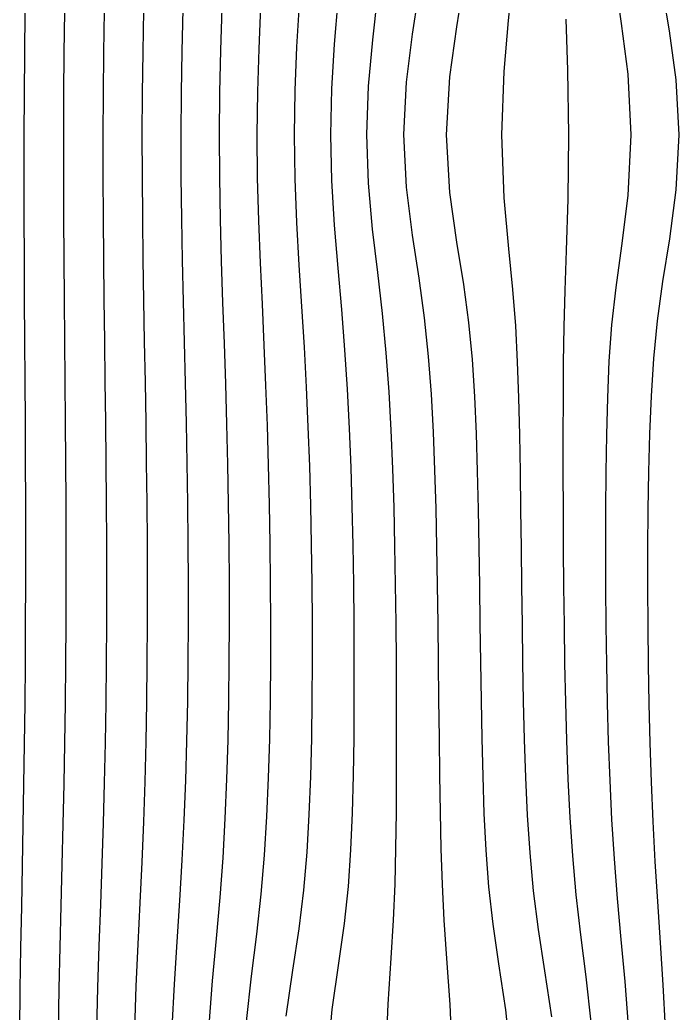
# Model space of a CAD drawing. Header units: metres. Extents: x -287 to 275, y -246 to 245.
# Drawn here: x -286.8 to -205.5, y -122.9 to -0.4 of the extents above; entities that cross this region are included whole.
import ezdxf

# ---------------------------------------------------------------- set-up
doc = ezdxf.new("R2010")
doc.units = ezdxf.units.M

msp = doc.modelspace()

# ---------------------------------------------------------------- linework, layer by layer
for p, q in [((-232.89157, -1.247284, -687.7581), (-232.05515, 3.959625, -689.20435)), ((-226.49655, -0.466126, -686.58203), (-226.00128, 4.565704, -688.5959)), ((-212.56427, -0.834717, -687.12036), (-213.2998, 4.285736, -688.8676)), ((-243.26956, -2.846191, -690.1587), (-242.64523, 2.502533, -690.6627)), ((-238.36154, -2.132751, -689.0885), (-237.55872, 3.194061, -689.9712)), ((-206.67053, -1.733002, -688.4577), (-207.53119, 3.550842, -689.5968)), ((-257.29288, -3.933807, -691.77747), (-257.0699, 1.279419, -691.8787)), ((-252.61313, -3.696899, -691.4284), (-252.29816, 1.566345, -691.59534)), ((-247.96115, -3.351654, -690.9148), (-247.51306, 1.962952, -691.2011)), ((-286.2022, -4.48114, -692.52673), (-286.1547, 0.578613, -692.53876)), ((-281.31213, -4.435486, -692.47327), (-281.25458, 0.636993, -692.48895)), ((-276.443, -4.379974, -692.4041), (-276.37158, 0.708832, -692.4252)), ((-271.60004, -4.310425, -692.3127), (-271.50903, 0.799347, -692.342)), ((-266.78955, -4.220428, -692.1892), (-266.67017, 0.916199, -692.2317)), ((-262.01846, -4.100128, -692.01874), (-261.8574, 1.070648, -692.0829)), ((-227.05661, -6.747772, -684.3046), (-226.49655, -0.466126, -686.58203)), ((-219.17474, -6.580475, -683.78754), (-219.39297, -0.276489, -686.29126)), ((-211.76758, -7.067322, -685.2284), (-212.56427, -0.834717, -687.12036)), ((-239.09616, -8.067566, -688.27954), (-238.36154, -2.132751, -689.0885)), ((-233.75018, -7.400299, -686.27246), (-232.89157, -1.247284, -687.7581)), ((-205.83643, -7.784027, -687.3547), (-206.67053, -1.733002, -688.4577)), ((-248.30618, -8.873779, -690.6932), (-247.96115, -3.351654, -690.9148)), ((-243.78723, -8.55423, -689.73956), (-243.26956, -2.846191, -690.1587)), ((-286.23743, -9.546722, -692.51746), (-286.2022, -4.48114, -692.52673)), ((-281.35364, -9.516357, -692.4616), (-281.31213, -4.435486, -692.47327)), ((-276.49338, -9.481049, -692.38873), (-276.443, -4.379974, -692.4041)), ((-271.66336, -9.438507, -692.2917), (-271.60004, -4.310425, -692.3127)), ((-266.87216, -9.385223, -692.1592), (-266.78955, -4.220428, -692.1892)), ((-262.1305, -9.315399, -691.9733), (-262.01846, -4.100128, -692.01874)), ((-257.4507, -9.219391, -691.70496), (-257.29288, -3.933807, -691.77747)), ((-252.84354, -9.081207, -691.3053), (-252.61313, -3.696899, -691.4284)), ((-227.3302, -14.541992, -683.1777), (-227.05661, -6.747772, -684.3046)), ((-219.0615, -14.548035, -682.52704), (-219.17474, -6.580475, -683.78754)), ((-211.38226, -14.555908, -684.3214), (-211.76758, -7.067322, -685.2284)), ((-243.99445, -14.535706, -689.56854), (-243.78723, -8.55423, -689.73956)), ((-239.4079, -14.535736, -687.93195), (-239.09616, -8.067566, -688.27954)), ((-234.14322, -14.537842, -685.5858), (-233.75018, -7.400299, -686.27246)), ((-205.4625, -14.565369, -686.86475), (-205.83643, -7.784027, -687.3547)), ((-286.25873, -14.614807, -692.5114), (-286.23743, -9.546722, -692.51746)), ((-281.3767, -14.600983, -692.45447), (-281.35364, -9.516357, -692.4616)), ((-276.51904, -14.587921, -692.3802), (-276.49338, -9.481049, -692.38873)), ((-271.69287, -14.575867, -692.28094), (-271.66336, -9.438507, -692.2917)), ((-266.9077, -14.565033, -692.1451), (-266.87216, -9.385223, -692.1592)), ((-262.1758, -14.555634, -691.9535), (-262.1305, -9.315399, -691.9733)), ((-257.51212, -14.547821, -691.6749), (-257.4507, -9.219391, -691.70496)), ((-252.93182, -14.541809, -691.2559), (-252.84354, -9.081207, -691.3053)), ((-248.43967, -14.53775, -690.6048), (-248.30618, -8.873779, -690.6932)), ((-286.26575, -19.681671, -692.50854), (-286.25873, -14.614807, -692.5114)), ((-281.38065, -19.684143, -692.452), (-281.3767, -14.600983, -692.45447)), ((-276.51865, -19.693115, -692.3786), (-276.51904, -14.587921, -692.3802)), ((-271.68643, -19.711273, -692.281), (-271.69287, -14.575867, -692.28094)), ((-266.89258, -19.742615, -692.148), (-266.9077, -14.565033, -692.1451)), ((-262.14783, -19.793396, -691.96173), (-262.1758, -14.555634, -691.9535)), ((-257.46463, -19.873596, -691.69293), (-257.51212, -14.547821, -691.6749)), ((-252.8537, -19.999634, -691.293), (-252.93182, -14.541809, -691.2559)), ((-248.31235, -20.198792, -690.68066), (-248.43967, -14.53775, -690.6048)), ((-243.78925, -20.514221, -689.727), (-243.99445, -14.535706, -689.56854)), ((-239.09402, -21.000946, -688.26697), (-239.4079, -14.535736, -687.93195)), ((-233.74387, -21.672485, -686.26), (-234.14322, -14.537842, -685.5858)), ((-227.04633, -22.333374, -684.29236), (-227.3302, -14.541992, -683.1777)), ((-219.16074, -22.51297, -683.7756), (-219.0615, -14.548035, -682.52704)), ((-211.75012, -22.042023, -685.2168), (-211.38226, -14.555908, -684.3214)), ((-205.81592, -21.344482, -687.3435), (-205.4625, -14.565369, -686.86475)), ((-286.2594, -24.743622, -692.50867), (-286.26575, -19.681671, -692.50854)), ((-281.36667, -24.76062, -692.454), (-281.38065, -19.684143, -692.452)), ((-276.49402, -24.789001, -692.3836), (-276.51865, -19.693115, -692.3786)), ((-271.64667, -24.833405, -692.2911), (-271.68643, -19.711273, -692.281)), ((-266.83084, -24.900696, -692.1666), (-266.89258, -19.742615, -692.148)), ((-262.0536, -25.00122, -691.99524), (-262.14783, -19.793396, -691.96173)), ((-257.32104, -25.151154, -691.75323), (-257.46463, -19.873596, -691.69293)), ((-252.63373, -25.375427, -691.40356), (-252.8537, -19.999634, -691.293)), ((-247.97363, -25.712067, -690.8895), (-248.31235, -20.198792, -690.68066)), ((-243.27368, -26.213226, -690.13324), (-243.78925, -20.514221, -689.727)), ((-238.35715, -26.926758, -689.063), (-239.09402, -21.000946, -688.26697)), ((-232.87878, -27.81668, -687.73285), (-233.74387, -21.672485, -686.26)), ((-212.52893, -28.267242, -687.09686), (-211.75012, -22.042023, -685.2168)), ((-206.62903, -27.388824, -688.4351), (-205.81592, -21.344482, -687.3435)), ((-226.47571, -28.606537, -686.5572), (-227.04633, -22.333374, -684.29236)), ((-219.36456, -28.80896, -686.267), (-219.16074, -22.51297, -683.7756)), ((-286.2417, -29.797333, -692.5112), (-286.2594, -24.743622, -692.50867)), ((-281.33774, -29.825775, -692.4596), (-281.36667, -24.76062, -692.454)), ((-276.4495, -29.869171, -692.3939), (-276.49402, -24.789001, -692.3836)), ((-271.58026, -29.933136, -692.309), (-271.64667, -24.833405, -692.2911)), ((-266.73334, -30.026001, -692.19714), (-266.83084, -24.900696, -692.1666)), ((-261.9112, -30.159485, -692.0469), (-262.0536, -25.00122, -691.99524)), ((-257.1131, -30.35083, -691.8415), (-257.32104, -25.151154, -691.75323)), ((-252.32974, -30.624268, -691.5572), (-252.63373, -25.375427, -691.40356)), ((-247.53226, -31.011719, -691.1623), (-247.97363, -25.712067, -690.8895)), ((-242.65155, -31.546692, -690.6236), (-243.27368, -26.213226, -690.13324)), ((-237.55197, -32.23828, -689.93207), (-238.35715, -26.926758, -689.063)), ((-232.03555, -33.008606, -689.1656), (-232.87878, -27.81668, -687.73285)), ((-207.46774, -32.661377, -689.5623), (-206.62903, -27.388824, -688.4351)), ((-225.9693, -33.623993, -688.55774), (-226.47571, -28.606537, -686.5572)), ((-219.538, -33.775696, -688.41705), (-219.36456, -28.80896, -686.267)), ((-213.2457, -33.375183, -688.83167), (-212.52893, -28.267242, -687.09686)), ((-286.21558, -34.840424, -692.5156), (-286.2417, -29.797333, -692.5112)), ((-281.29797, -34.876465, -692.46765), (-281.33774, -29.825775, -692.4596)), ((-276.3911, -34.92935, -692.4078), (-276.4495, -29.869171, -692.3939)), ((-271.4963, -35.004974, -692.332), (-271.58026, -29.933136, -692.309)), ((-266.6141, -35.11145, -692.23456), (-266.73334, -30.026001, -692.19714)), ((-261.74307, -35.259735, -692.10785), (-261.9112, -30.159485, -692.0469)), ((-256.87744, -35.464355, -691.9414), (-257.1131, -30.35083, -691.8415)), ((-252.00256, -35.743256, -691.7221), (-252.32974, -30.624268, -691.5572)), ((-247.08759, -36.115387, -691.4361), (-247.53226, -31.011719, -691.1623)), ((-242.07568, -36.591553, -691.07544), (-242.65155, -31.546692, -690.6236)), ((-236.87958, -37.153442, -690.65405), (-237.55197, -32.23828, -689.93207)), ((-231.4036, -37.720947, -690.23206), (-232.03555, -33.008606, -689.1656)), ((-208.12473, -37.492004, -690.44965), (-207.46774, -32.661377, -689.5623)), ((-225.6182, -38.13861, -689.92584), (-225.9693, -33.623993, -688.55774)), ((-219.6496, -38.241364, -689.859), (-219.538, -33.775696, -688.41705)), ((-213.75058, -37.98587, -690.0637), (-213.2457, -33.375183, -688.83167)), ((-286.18445, -39.8714, -692.52094), (-286.21558, -34.840424, -692.5156)), ((-281.25214, -39.91092, -692.4769), (-281.29797, -34.876465, -692.46765)), ((-276.32553, -39.96759, -692.4232), (-276.3911, -34.92935, -692.4078)), ((-271.4044, -40.046967, -692.3568), (-271.4963, -35.004974, -692.332)), ((-266.48712, -40.156036, -692.27405), (-266.6141, -35.11145, -692.23456)), ((-261.56985, -40.30365, -692.1701), (-261.74307, -35.259735, -692.10785)), ((-256.64432, -40.50009, -692.03925), (-256.87744, -35.464355, -691.9414)), ((-251.69516, -40.756073, -691.8755), (-252.00256, -35.743256, -691.7221)), ((-246.69598, -41.078888, -691.67487), (-247.08759, -36.115387, -691.4361)), ((-241.60696, -41.465057, -691.43964), (-242.07568, -36.591553, -691.07544)), ((-236.3786, -41.88745, -691.1862), (-236.87958, -37.153442, -690.65405)), ((-230.9708, -42.283417, -690.9523), (-231.4036, -37.720947, -690.23206)), ((-214.07431, -42.475616, -690.8674), (-213.75058, -37.98587, -690.0637)), ((-208.58401, -42.153168, -691.07635), (-208.12473, -37.492004, -690.44965)), ((-225.38916, -42.55951, -690.79376), (-225.6182, -38.13861, -689.92584)), ((-219.71323, -42.630585, -690.76135), (-219.6496, -38.241364, -689.859)), ((-286.15186, -44.8898, -692.52625), (-286.18445, -39.8714, -692.52094)), ((-281.2049, -44.928772, -692.4862), (-281.25214, -39.91092, -692.4769)), ((-276.25916, -44.98404, -692.4384), (-276.32553, -39.96759, -692.4232)), ((-271.3131, -45.060303, -692.381), (-271.4044, -40.046967, -692.3568)), ((-266.36395, -45.163177, -692.3115), (-266.48712, -40.156036, -692.27405)), ((-261.40674, -45.29895, -692.22754), (-261.56985, -40.30365, -692.1701)), ((-256.43295, -45.47409, -692.1263), (-256.64432, -40.50009, -692.03925)), ((-251.42926, -45.69345, -692.00586), (-251.69516, -40.756073, -691.8755)), ((-246.37604, -45.957275, -691.8666), (-246.69598, -41.078888, -691.67487)), ((-241.24823, -46.256042, -691.71344), (-241.60696, -41.465057, -691.43964)), ((-236.02039, -46.564606, -691.5592), (-236.3786, -41.88745, -691.1862)), ((-230.67874, -46.839325, -691.4257), (-230.9708, -42.283417, -690.9523)), ((-225.23724, -47.025574, -691.3401), (-225.38916, -42.55951, -690.79376)), ((-219.74551, -47.078705, -691.3244), (-219.71323, -42.630585, -690.76135)), ((-214.27548, -46.987823, -691.3836), (-214.07431, -42.475616, -690.8674)), ((-208.89056, -46.782104, -691.5026), (-208.58401, -42.153168, -691.07635)), ((-286.12115, -49.896088, -692.5308), (-286.15186, -44.8898, -692.52625)), ((-281.16058, -49.93091, -692.4943), (-281.2049, -44.928772, -692.4862)), ((-276.19736, -49.980347, -692.4518), (-276.25916, -44.98404, -692.4384)), ((-271.22928, -50.048065, -692.4021), (-271.3131, -45.060303, -692.381)), ((-266.2529, -50.138367, -692.344), (-266.36395, -45.163177, -692.3115)), ((-261.2632, -50.255463, -692.27625), (-261.40674, -45.29895, -692.22754)), ((-256.25272, -50.402924, -692.1981), (-256.43295, -45.47409, -692.1263)), ((-251.21115, -50.58203, -692.1095), (-251.42926, -45.69345, -692.00586)), ((-246.12527, -50.789764, -692.0123), (-246.37604, -45.957275, -691.8666)), ((-240.98068, -51.015747, -691.9113), (-241.24823, -46.256042, -691.71344)), ((-235.76566, -51.240173, -691.8152), (-236.02039, -46.564606, -691.5592)), ((-230.47781, -51.434082, -691.7364), (-230.67874, -46.839325, -691.4257)), ((-225.1311, -51.565277, -691.6884), (-225.23724, -47.025574, -691.3401)), ((-219.75711, -51.609283, -691.6815), (-219.74551, -47.078705, -691.3244)), ((-214.39758, -51.559875, -691.7178), (-214.27548, -46.987823, -691.3836)), ((-209.09024, -51.431885, -691.7902), (-208.89056, -46.782104, -691.5026)), ((-286.09534, -54.891266, -692.5339), (-286.12115, -49.896088, -692.5308)), ((-281.12292, -54.918945, -692.50024), (-281.16058, -49.93091, -692.4943)), ((-276.14462, -54.958862, -692.4619), (-276.19736, -49.980347, -692.4518)), ((-271.15793, -55.014038, -692.41846), (-271.22928, -50.048065, -692.4021)), ((-266.15927, -55.087616, -692.3693), (-266.2529, -50.138367, -692.344)), ((-261.1441, -55.182343, -692.3141), (-261.2632, -50.255463, -692.27625)), ((-256.10645, -55.30005, -692.253), (-256.25272, -50.402924, -692.1981)), ((-251.03897, -55.44046, -692.1869), (-251.21115, -50.58203, -692.1095)), ((-245.93356, -55.59961, -692.11786), (-246.12527, -50.789764, -692.0123)), ((-240.78271, -55.768646, -692.0497), (-240.98068, -51.015747, -691.9113)), ((-235.58221, -55.933075, -691.9881), (-235.76566, -51.240173, -691.8152)), ((-230.33453, -56.074005, -691.9402), (-230.47781, -51.434082, -691.7364)), ((-209.21616, -56.116882, -691.984), (-209.09024, -51.431885, -691.7902)), ((-225.05139, -56.171936, -691.91296), (-225.1311, -51.565277, -691.6884)), ((-219.75388, -56.212524, -691.9113), (-219.75711, -51.609283, -691.6815)), ((-214.46762, -56.19171, -691.9362), (-214.39758, -51.559875, -691.7178)), ((-286.07693, -59.876953, -692.53467), (-286.09534, -54.891266, -692.5339)), ((-281.09485, -59.894928, -692.50305), (-281.12292, -54.918945, -692.50024)), ((-276.1043, -59.922546, -692.46783), (-276.14462, -54.958862, -692.4619)), ((-271.10257, -59.96219, -692.4289), (-271.15793, -55.014038, -692.41846)), ((-266.08624, -60.016235, -692.38617), (-266.15927, -55.087616, -692.3693)), ((-261.0514, -60.086853, -692.33997), (-261.1441, -55.182343, -692.3141)), ((-255.9935, -60.174957, -692.29083), (-256.10645, -55.30005, -692.253)), ((-250.90771, -60.279938, -692.24), (-251.03897, -55.44046, -692.1869)), ((-245.78967, -60.398468, -692.1894), (-245.93356, -55.59961, -692.11786)), ((-240.6362, -60.523834, -692.1419), (-240.78271, -55.768646, -692.0497)), ((-235.44727, -60.645905, -692.1013), (-235.58221, -55.933075, -691.9881)), ((-230.2273, -60.75232, -692.0717), (-230.33453, -56.074005, -691.9402)), ((-224.98615, -60.83069, -692.0568), (-225.05139, -56.171936, -691.91296)), ((-219.73853, -60.87198, -692.0591), (-219.75388, -56.212524, -691.9113)), ((-214.50125, -60.872833, -692.0786), (-214.46762, -56.19171, -691.9362)), ((-209.28976, -60.83658, -692.1135), (-209.21616, -56.116882, -691.984)), ((-286.06818, -64.85504, -692.53265), (-286.07693, -59.876953, -692.53467)), ((-281.07883, -64.861206, -692.502), (-281.09485, -59.894928, -692.50305)), ((-276.07898, -64.87421, -692.4685), (-276.1043, -59.922546, -692.46783)), ((-271.0657, -64.895996, -692.4323), (-271.10257, -59.96219, -692.4289)), ((-266.0357, -64.92868, -692.3936), (-266.08624, -60.016235, -692.38617)), ((-260.98563, -64.97409, -692.3531), (-261.0514, -60.086853, -692.33997)), ((-255.91208, -65.033325, -692.3116), (-255.9935, -60.174957, -692.29083)), ((-250.8122, -65.1062, -692.27057), (-250.90771, -60.279938, -692.24)), ((-245.68408, -65.19064, -692.23175), (-245.78967, -60.398468, -692.1894)), ((-240.52762, -65.28223, -692.1973), (-240.6362, -60.523834, -692.1419)), ((-235.34518, -65.37424, -692.1698), (-235.44727, -60.645905, -692.1013)), ((-230.14218, -65.458466, -692.15173), (-230.2273, -60.75232, -692.0717)), ((-224.92734, -65.52655, -692.14496), (-224.98615, -60.83069, -692.0568)), ((-219.71173, -65.57196, -692.1507), (-219.73853, -60.87198, -692.0591)), ((-214.50708, -65.59149, -692.16864), (-214.50125, -60.872833, -692.0786)), ((-209.324, -65.58566, -692.1974), (-209.28976, -60.83658, -692.1135)), ((-286.07074, -69.8277, -692.5274), (-286.06818, -64.85504, -692.53265)), ((-281.07693, -69.82031, -692.4966), (-281.07883, -64.861206, -692.502)), ((-276.0709, -69.81671, -692.46326), (-276.07898, -64.87421, -692.4685)), ((-271.04938, -69.818665, -692.42773), (-271.0657, -64.895996, -692.4323)), ((-266.00916, -69.828186, -692.39056), (-266.0357, -64.92868, -692.3936)), ((-260.9471, -69.84738, -692.35266), (-260.98563, -64.97409, -692.3531)), ((-255.86066, -69.87796, -692.3151), (-255.91208, -65.033325, -692.3116)), ((-250.74823, -69.9209, -692.27954), (-250.8122, -65.1062, -692.27057)), ((-245.6098, -69.9758, -692.2476), (-245.68408, -65.19064, -692.23175)), ((-240.44742, -70.04056, -692.2212), (-240.52762, -65.28223, -692.1973)), ((-235.26523, -70.11102, -692.2021), (-235.34518, -65.37424, -692.1698)), ((-230.06973, -70.18167, -692.1919), (-230.14218, -65.458466, -692.15173)), ((-224.86914, -70.24631, -692.19147), (-224.92734, -65.52655, -692.14496)), ((-219.67264, -70.29938, -692.20105), (-219.71173, -65.57196, -692.1507)), ((-214.48917, -70.33707, -692.2201), (-214.50708, -65.59149, -692.16864)), ((-209.3262, -70.35788, -692.2472), (-209.324, -65.58566, -692.1974)), ((-286.08615, -74.79733, -692.5184), (-286.07074, -69.8277, -692.5274)), ((-281.0909, -74.7749, -692.4861), (-281.07693, -69.82031, -692.4966)), ((-276.08194, -74.75293, -692.4512), (-276.0709, -69.81671, -692.46326)), ((-271.05563, -74.73297, -692.4142), (-271.04938, -69.818665, -692.42773)), ((-266.00833, -74.717285, -692.3759), (-266.00916, -69.828186, -692.39056)), ((-260.93683, -74.708496, -692.33746), (-260.9471, -69.84738, -692.35266)), ((-255.83878, -74.7095, -692.3003), (-255.86066, -69.87796, -692.3151)), ((-250.71347, -74.72299, -692.2663), (-250.74823, -69.9209, -692.27954)), ((-245.56229, -74.75073, -692.2374), (-245.6098, -69.9758, -692.2476)), ((-240.389, -74.79291, -692.21545), (-240.44742, -70.04056, -692.2212)), ((-235.19989, -74.84775, -692.2019), (-235.26523, -70.11102, -692.2021)), ((-230.00272, -74.91138, -692.1978), (-230.06973, -70.18167, -692.1919)), ((-224.80627, -74.978516, -692.2033), (-224.86914, -70.24631, -692.19147)), ((-219.61905, -75.04343, -692.21796), (-219.67264, -70.29938, -692.20105)), ((-214.44836, -75.10098, -692.24054), (-214.48917, -70.33707, -692.2201)), ((-209.29968, -75.147675, -692.26965), (-209.3262, -70.35788, -692.2472)), ((-276.1141, -79.68594, -692.43146), (-276.08194, -74.75293, -692.4512)), ((-271.08667, -79.64188, -692.3905), (-271.05563, -74.73297, -692.4142)), ((-266.03555, -79.598206, -692.348), (-266.00833, -74.717285, -692.3759)), ((-260.95685, -79.5585, -692.3054), (-260.93683, -74.708496, -692.33746)), ((-255.84772, -79.52725, -692.2648), (-255.83878, -74.7095, -692.3003)), ((-250.70773, -79.50955, -692.2284), (-250.71347, -74.72299, -692.2663)), ((-245.53934, -79.50998, -692.19885), (-245.56229, -74.75073, -692.2374)), ((-286.11554, -79.76672, -692.5053), (-286.08615, -74.79733, -692.5184)), ((-281.12228, -79.72806, -692.4699), (-281.0909, -74.7749, -692.4861)), ((-240.34839, -79.53165, -692.17847), (-240.389, -74.79291, -692.21545)), ((-235.1435, -79.57501, -692.1687), (-235.19989, -74.84775, -692.2019)), ((-229.935, -79.63733, -692.1702), (-230.00272, -74.91138, -692.1978)), ((-224.73328, -79.713104, -692.18256), (-224.80627, -74.978516, -692.2033)), ((-219.54712, -79.79523, -692.20435), (-219.61905, -75.04343, -692.21796)), ((-214.38306, -79.876495, -692.23364), (-214.44836, -75.10098, -692.24054)), ((-209.24484, -79.95093, -692.26825), (-209.29968, -75.147675, -692.26965)), ((-271.14536, -84.54874, -692.3552), (-271.08667, -79.64188, -692.3905)), ((-266.09442, -84.47348, -692.3046), (-266.03555, -79.598206, -692.348)), ((-261.01102, -84.398315, -692.2534), (-260.95685, -79.5585, -692.3054)), ((-255.89108, -84.32977, -692.2042), (-255.84772, -79.52725, -692.2648)), ((-250.73346, -84.276184, -692.1606), (-250.70773, -79.50955, -692.2284)), ((-245.54141, -84.24628, -692.1262), (-245.53934, -79.50998, -692.19885)), ((-240.32321, -84.24716, -692.1044), (-240.34839, -79.53165, -692.17847)), ((-235.09131, -84.28198, -692.0973), (-235.1435, -79.57501, -692.1687)), ((-229.86014, -84.348816, -692.1052), (-229.935, -79.63733, -692.1702)), ((-286.15967, -84.739044, -692.4879), (-286.11554, -79.76672, -692.5053)), ((-281.17242, -84.68329, -692.4477), (-281.12228, -79.72806, -692.4699)), ((-276.16943, -84.61951, -692.40326), (-276.1141, -79.68594, -692.43146)), ((-224.64331, -84.440704, -692.1269), (-224.73328, -79.713104, -692.18256)), ((-219.45102, -84.54764, -692.1595), (-219.54712, -79.79523, -692.20435)), ((-214.28922, -84.658875, -692.1997), (-214.38306, -79.876495, -692.23364)), ((-209.1597, -84.76523, -692.2443), (-209.24484, -79.95093, -692.26825)), ((-271.23502, -89.45825, -692.3067), (-271.14536, -84.54874, -692.3552)), ((-266.1897, -89.346985, -692.243), (-266.09442, -84.47348, -692.3046)), ((-261.1056, -89.2298, -692.1768), (-261.01102, -84.398315, -692.2534)), ((-255.97565, -89.11578, -692.11206), (-255.89108, -84.32977, -692.2042)), ((-250.79666, -89.01776, -692.054), (-250.73346, -84.276184, -692.1606)), ((-245.57199, -88.95065, -692.00867), (-245.54141, -84.24628, -692.1262)), ((-240.31311, -88.92764, -691.9817), (-240.32321, -84.24716, -692.1044)), ((-235.03867, -88.956116, -691.9765), (-235.09131, -84.28198, -692.0973)), ((-229.77026, -89.03464, -691.99335), (-229.86014, -84.348816, -692.1052)), ((-224.52716, -89.15292, -692.0292), (-224.64331, -84.440704, -692.1269)), ((-219.32211, -89.29547, -692.0788), (-219.45102, -84.54764, -692.1595)), ((-286.2188, -89.71805, -692.46606), (-286.15967, -84.739044, -692.4879)), ((-281.2422, -89.64499, -692.41895), (-281.17242, -84.68329, -692.4477)), ((-276.24985, -89.55832, -692.3657), (-276.16943, -84.61951, -692.40326)), ((-214.16019, -89.44586, -692.1365), (-214.28922, -84.658875, -692.1997)), ((-209.04019, -89.59061, -692.1971), (-209.1597, -84.76523, -692.2443)), ((-271.35898, -94.37732, -692.24316), (-271.23502, -89.45825, -692.3067)), ((-266.32742, -94.22516, -692.15936), (-266.1897, -89.346985, -692.243)), ((-261.24936, -94.057556, -692.0693), (-261.1056, -89.2298, -692.1768)), ((-256.11234, -93.88608, -691.97815), (-255.97565, -89.11578, -692.11206)), ((-250.9082, -93.729706, -691.89417), (-250.79666, -89.01776, -692.054)), ((-245.63876, -93.6127, -691.8279), (-245.57199, -88.95065, -692.00867)), ((-240.31976, -93.5589, -691.7897), (-240.31311, -88.92764, -691.9817)), ((-234.98016, -93.5827, -691.786), (-235.03867, -88.956116, -691.9765)), ((-229.65436, -93.68295, -691.81696), (-229.77026, -89.03464, -691.99335)), ((-224.37152, -93.84277, -691.8763), (-224.52716, -89.15292, -692.0292)), ((-219.14801, -94.03662, -691.95374), (-219.32211, -89.29547, -692.0788)), ((-213.98663, -94.239075, -692.0392), (-214.16019, -89.44586, -692.1365)), ((-286.29236, -94.70804, -692.44), (-286.2188, -89.71805, -692.46606)), ((-281.33182, -94.6185, -692.38367), (-281.2422, -89.64499, -692.41895)), ((-276.35684, -94.50873, -692.3182), (-276.24985, -89.55832, -692.3657)), ((-208.88058, -94.430756, -692.1246), (-209.04019, -89.59061, -692.1971)), ((-266.5143, -99.11908, -692.05005), (-266.32742, -94.22516, -692.15936)), ((-261.45398, -98.89163, -691.9227), (-261.24936, -94.057556, -692.0693)), ((-256.31735, -98.6467, -691.7879), (-256.11234, -93.88608, -691.97815)), ((-251.08603, -98.410675, -691.6584), (-250.9082, -93.729706, -691.89417)), ((-245.75592, -98.22266, -691.5531), (-245.63876, -93.6127, -691.8279)), ((-240.34769, -98.12494, -691.4925), (-240.31976, -93.5589, -691.7897)), ((-234.90826, -98.14551, -691.4902), (-234.98016, -93.5827, -691.786)), ((-229.49567, -98.28308, -691.5461), (-229.65436, -93.68295, -691.81696)), ((-224.1565, -98.50754, -691.6464), (-224.37152, -93.84277, -691.8763)), ((-218.9114, -98.77518, -691.7709), (-219.14801, -94.03662, -691.95374)), ((-213.75653, -99.046326, -691.901), (-213.98663, -94.239075, -692.0392)), ((-286.37845, -99.71396, -692.4102), (-286.29236, -94.70804, -692.44)), ((-281.44003, -99.61041, -692.34216), (-281.33182, -94.6185, -692.38367)), ((-276.49057, -99.47919, -692.26044), (-276.35684, -94.50873, -692.3182)), ((-271.52014, -99.31607, -692.16327), (-271.35898, -94.37732, -692.24316)), ((-208.67447, -99.294464, -692.0241), (-208.88058, -94.430756, -692.1246)), ((-266.7555, -104.04675, -691.912), (-266.5143, -99.11908, -692.05005)), ((-261.7324, -103.75192, -691.7282), (-261.45398, -98.89163, -691.9227)), ((-256.61267, -103.41519, -691.522), (-256.31735, -98.6467, -691.7879)), ((-251.358, -103.06998, -691.31226), (-251.08603, -98.410675, -691.6584)), ((-245.94781, -102.77722, -691.13354), (-245.75592, -98.22266, -691.5531)), ((-240.406, -102.61273, -691.02826), (-240.34769, -98.12494, -691.4925)), ((-234.81131, -102.63129, -691.02747), (-234.90826, -98.14551, -691.4902)), ((-229.26779, -102.8313, -691.13055), (-229.49567, -98.28308, -691.5461)), ((-223.85297, -103.15555, -691.3062), (-224.1565, -98.50754, -691.6464)), ((-218.58954, -103.527374, -691.5119), (-218.9114, -98.77518, -691.7709)), ((-213.45667, -103.885925, -691.7138), (-213.75653, -99.046326, -691.901)), ((-286.47357, -104.740875, -692.37787), (-286.37845, -99.71396, -692.4102)), ((-281.56335, -104.62811, -692.2957), (-281.44003, -99.61041, -692.34216)), ((-276.64853, -104.480225, -692.1935), (-276.49057, -99.47919, -692.26044)), ((-271.71848, -104.28888, -692.06683), (-271.52014, -99.31607, -692.16327)), ((-208.41675, -104.19806, -691.89355), (-208.67447, -99.294464, -692.0241)), ((-246.25409, -107.29764, -690.48773), (-245.94781, -102.77722, -691.13354)), ((-240.51111, -107.02872, -690.2908), (-240.406, -102.61273, -691.02826)), ((-234.67035, -107.0466, -690.2921), (-234.81131, -102.63129, -691.02747)), ((-228.92944, -107.348785, -690.4904), (-229.26779, -102.8313, -691.13055)), ((-267.0503, -109.03531, -691.74536), (-266.7555, -104.04675, -691.912)), ((-262.09402, -108.674286, -691.4791), (-261.7324, -103.75192, -691.7282)), ((-257.0231, -108.2323, -691.1586), (-256.61267, -103.41519, -691.522)), ((-251.76334, -107.743774, -690.8078), (-251.358, -103.06998, -691.31226)), ((-223.42084, -107.82242, -690.80896), (-223.85297, -103.15555, -691.3062)), ((-218.15735, -108.33276, -691.15607), (-218.58954, -103.527374, -691.5119)), ((-213.07751, -108.792114, -691.4719), (-213.45667, -103.885925, -691.7138)), ((-286.57187, -109.79352, -692.3447), (-286.47357, -104.740875, -692.37787)), ((-281.6951, -109.67929, -692.2466), (-281.56335, -104.62811, -692.2957)), ((-276.82373, -109.52405, -692.12006), (-276.64853, -104.480225, -692.1935)), ((-271.94852, -109.31439, -691.9563), (-271.71848, -104.28888, -692.06683)), ((-208.10812, -109.16705, -691.7337), (-208.41675, -104.19806, -691.89355)), ((-252.34543, -112.52759, -690.09204), (-251.76334, -107.743774, -690.8078)), ((-246.73135, -111.875885, -689.5003), (-246.25409, -107.29764, -690.48773)), ((-240.68979, -111.45038, -689.1107), (-240.51111, -107.02872, -690.2908)), ((-234.45596, -111.46915, -689.116), (-234.67035, -107.0466, -690.2921)), ((-228.42273, -111.92746, -689.5124), (-228.92944, -107.348785, -690.4904)), ((-222.81671, -112.60272, -690.1037), (-223.42084, -107.82242, -690.80896)), ((-267.38483, -114.12015, -691.55774), (-267.0503, -109.03531, -691.74536)), ((-262.53366, -113.71506, -691.17883), (-262.09402, -108.674286, -691.4791)), ((-257.5637, -113.17795, -690.68463), (-257.0231, -108.2323, -691.1586)), ((-217.59988, -113.26965, -690.6912), (-218.15735, -108.33276, -691.15607)), ((-212.6243, -113.81955, -691.1792), (-213.07751, -108.792114, -691.4719)), ((-286.66534, -114.87491, -692.31335), (-286.57187, -109.79352, -692.3447)), ((-281.82462, -114.77008, -692.1985), (-281.6951, -109.67929, -692.2466)), ((-277.00293, -114.6221, -692.0454), (-276.82373, -109.52405, -692.12006)), ((-272.19507, -114.41333, -691.8386), (-271.94852, -109.31439, -691.9563)), ((-207.76248, -114.23532, -691.5524), (-208.10812, -109.16705, -691.7337)), ((-240.97375, -116.15814, -687.2891), (-240.68979, -111.45038, -689.1107)), ((-234.13373, -116.179016, -687.30225), (-234.45596, -111.46915, -689.116)), ((-253.11389, -117.62079, -689.1531), (-252.34543, -112.52759, -690.09204)), ((-247.42917, -116.77008, -688.0704), (-246.73135, -111.875885, -689.5003)), ((-227.69806, -116.82385, -688.0991), (-228.42273, -111.92746, -689.5124)), ((-222.0318, -117.693115, -689.1805), (-222.81671, -112.60272, -690.1037)), ((-263.01172, -118.944855, -690.8537), (-262.53366, -113.71506, -691.17883)), ((-258.2071, -118.37955, -690.1233), (-257.5637, -113.17795, -690.68463)), ((-216.94489, -118.46271, -690.1415), (-217.59988, -113.26965, -690.6912)), ((-212.13638, -119.03668, -690.8621), (-212.6243, -113.81955, -691.1792)), ((-286.74405, -119.98538, -692.2868), (-286.66534, -114.87491, -692.31335)), ((-281.9377, -119.90271, -692.1565), (-281.82462, -114.77008, -692.1985)), ((-277.16577, -119.78125, -691.9776), (-277.00293, -114.6221, -692.0454)), ((-272.43002, -119.60208, -691.72675), (-272.19507, -114.41333, -691.8386)), ((-267.72284, -119.33673, -691.3688), (-267.38483, -114.12015, -691.55774)), ((-207.41565, -119.43677, -691.36945), (-207.76248, -114.23532, -691.5524)), ((-241.35223, -121.82147, -684.89075), (-240.97375, -116.15814, -687.2891)), ((-233.71484, -121.84244, -684.91754), (-234.13373, -116.179016, -687.30225)), ((-253.94748, -123.3129, -688.13684), (-253.11389, -117.62079, -689.1531)), ((-248.2804, -122.48389, -686.3331), (-247.42917, -116.77008, -688.0704)), ((-226.82431, -122.534546, -686.3877), (-227.69806, -116.82385, -688.0991)), ((-258.83182, -123.971466, -689.579), (-258.2071, -118.37955, -690.1233)), ((-221.18756, -123.376495, -688.1847), (-222.0318, -117.693115, -689.1805)), ((-216.31253, -124.042175, -689.6097), (-216.94489, -118.46271, -690.1415)), ((-286.79767, -125.12109, -692.2684), (-286.74405, -119.98538, -692.2868)), ((-282.01837, -125.07318, -692.12616), (-281.9377, -119.90271, -692.1565)), ((-277.28723, -124.998535, -691.9267), (-277.16577, -119.78125, -691.9776)), ((-272.61377, -124.882416, -691.639), (-272.43002, -119.60208, -691.72675)), ((-268.0024, -124.70102, -691.2123), (-267.72284, -119.33673, -691.3688)), ((-263.4359, -124.415924, -690.56525), (-263.01172, -118.944855, -690.8537)), ((-211.70462, -124.49353, -690.5813), (-212.13638, -119.03668, -690.8621)), ((-207.12854, -124.78598, -691.21814), (-207.41565, -119.43677, -691.36945)), ((-248.91113, -129.42358, -685.04376), (-248.2804, -122.48389, -686.3331)), ((-241.65463, -129.15613, -682.9712), (-241.35223, -121.82147, -684.89075)), ((-233.37955, -129.16849, -683.01166), (-233.71484, -121.84244, -684.91754)), ((-226.17679, -129.45474, -685.12146), (-226.82431, -122.534546, -686.3877))]:
    msp.add_line(p, q)

doc.saveas('drawing.dxf')
